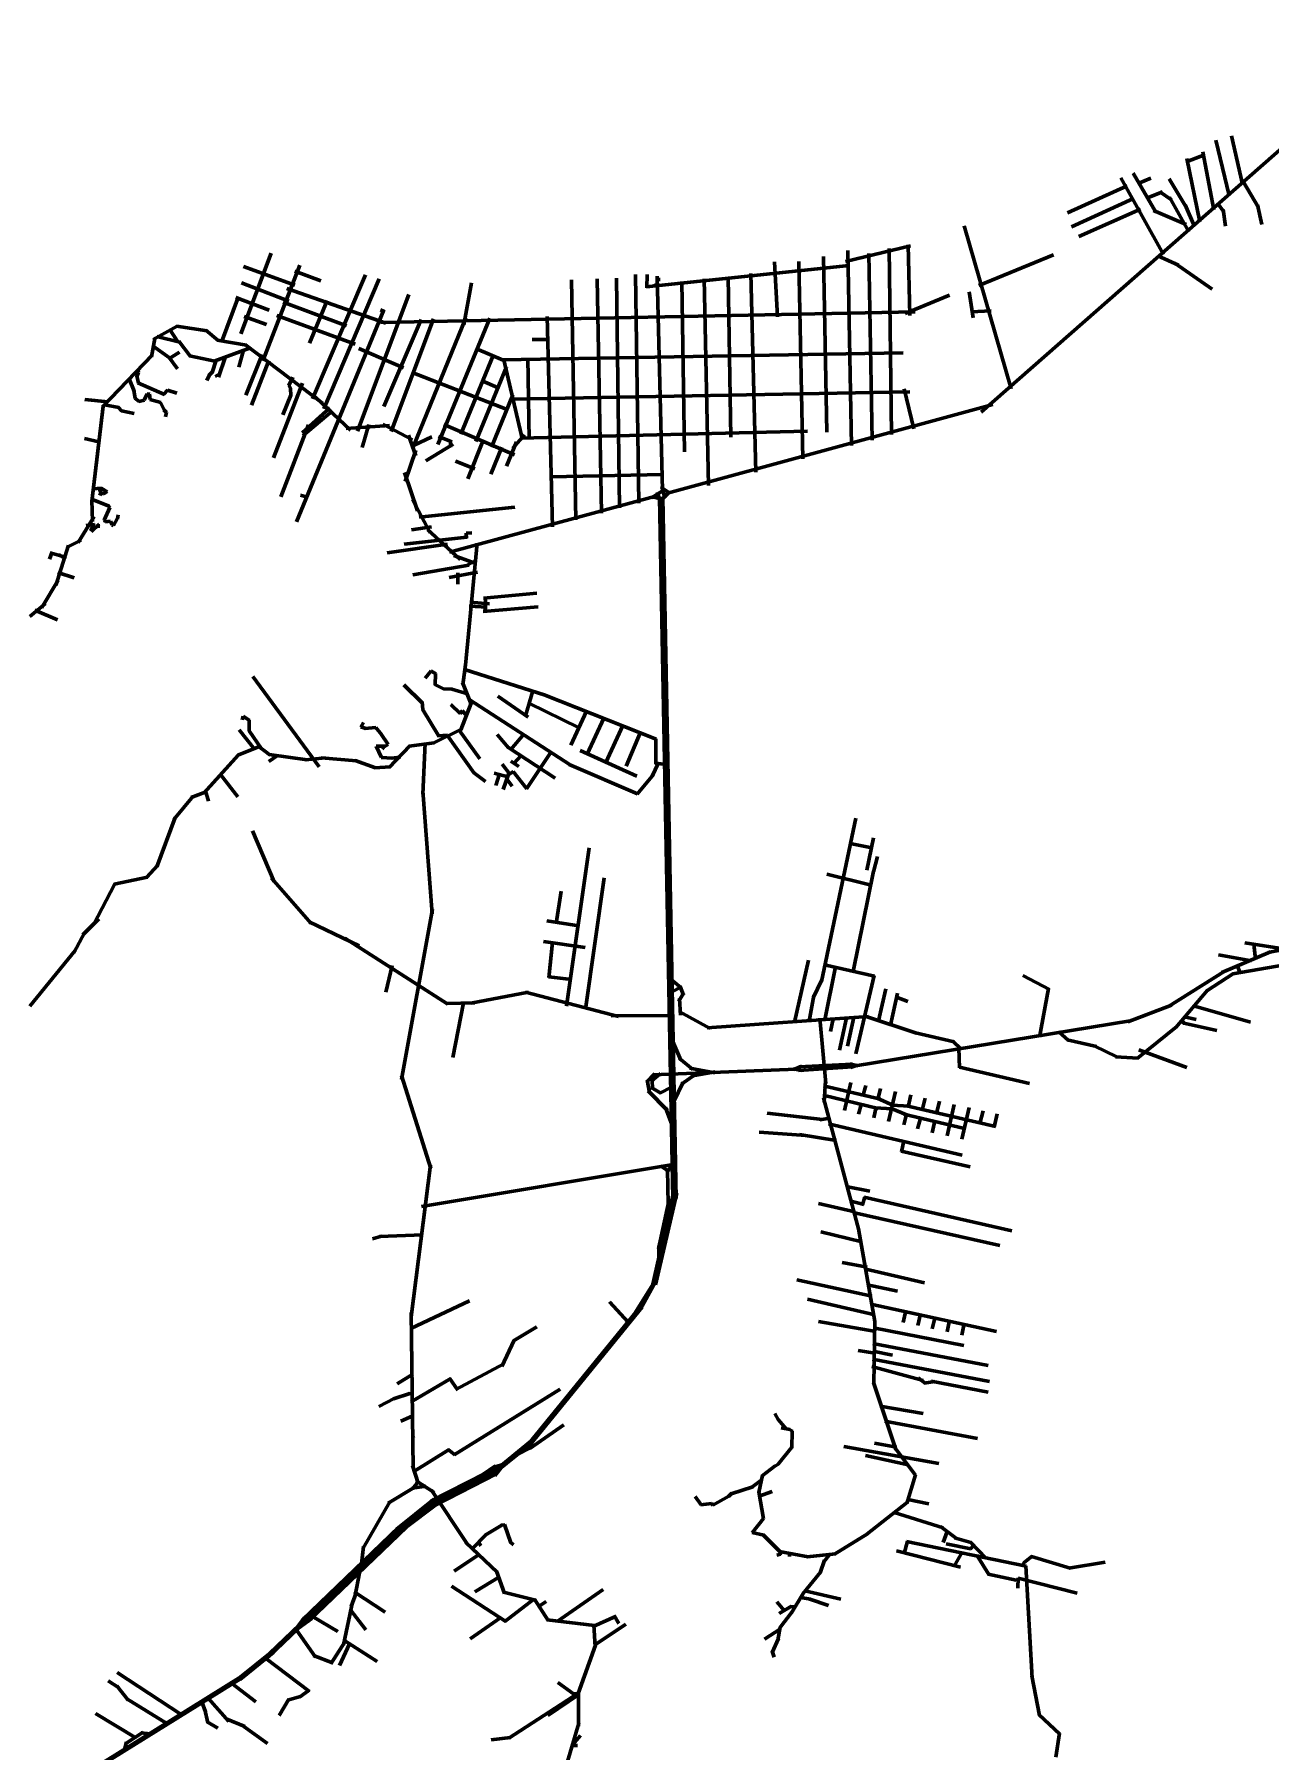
# Model space of a CAD drawing. Header units: inches. Extents: x 723419 to 759401, y 6910722 to 6968430.
# Drawn here: x 749036 to 753437, y 6958403 to 6964518 of the extents above; entities that cross this region are included whole.
import ezdxf

# ---------------------------------------------------------------- set-up
doc = ezdxf.new("R2010")
doc.units = ezdxf.units.IN
doc.header["$MEASUREMENT"] = 0
doc.layers.add('Linhas Axiais - Florianopolis', color=6, linetype='Continuous', lineweight=60)

msp = doc.modelspace()

# ---------------------------------------------------------------- linework, layer by layer
at = {"layer": 'Linhas Axiais - Florianopolis', "linetype": 'Continuous', "lineweight": 60}
for p, q in [((752406.4, 6963172.2), (753938.1, 6964517.7)), ((753298, 6964155.9), (753337.3, 6963983.7)), ((753196.2, 6964099.7), (753235.3, 6963892.9)), ((753242, 6964141.2), (753290.1, 6963943.4)), ((753139.6, 6964075.6), (753184.9, 6963850.1)), ((753139.9, 6964064.4), (753201.4, 6964088.7)), ((752714, 6963882.2), (752926.4, 6963978.1)), ((752903.7, 6964006.6), (753055.5, 6963733.4)), ((752947.9, 6964023.1), (753028.1, 6963884.7)), ((753011, 6964005.2), (752965.2, 6963986.2)), ((753076.4, 6964003.5), (753140.1, 6963896.6)), ((753339.5, 6963994.3), (753394.4, 6963901.7)), ((752728, 6963832.8), (752949.6, 6963933.4)), ((752997, 6963934.1), (753052.7, 6963957.1)), ((753043.4, 6963957.4), (753084.5, 6963929)), ((753145.6, 6963814.6), (753076.8, 6963937.6)), ((753133, 6963911.2), (753166, 6963833.9)), ((753247.8, 6963916.7), (753270.6, 6963885.8)), ((753391.1, 6963910.3), (753405.8, 6963840.9)), ((752754.7, 6963797.9), (752974.6, 6963895)), ((753020.4, 6963891), (753136.2, 6963840.9)), ((753267.9, 6963894.3), (753277.1, 6963835.1)), ((752346.4, 6963835.9), (752513.1, 6963255.7)), ((749879.7, 6963739.1), (749771.3, 6963451.4)), ((751846.1, 6963726.3), (751857, 6963101.1)), ((751923.7, 6963708.7), (752155.5, 6963764.9)), ((751932, 6963748.1), (751945, 6963053.8)), ((752006.7, 6963736.8), (752018.6, 6963072.4)), ((752079.5, 6963755.6), (752087.8, 6963092.5)), ((752146.9, 6963768.2), (752152.5, 6963516.5)), ((752664.2, 6963732.9), (752398.7, 6963623.4)), ((753109.9, 6963696.3), (753035.3, 6963729.3)), ((749780.6, 6963691.2), (749963.5, 6963624.1)), ((749981.5, 6963696.1), (749849.7, 6963355.6)), ((750056.1, 6963639.7), (749963.6, 6963674.2)), ((751214.1, 6963618.3), (751937.3, 6963694.7)), ((751587, 6963665.7), (751605, 6962959.1)), ((751671.2, 6963708.2), (751681.8, 6963511.4)), ((751757.9, 6963709.1), (751772.3, 6963006.8)), ((753229.1, 6963610.2), (753096.5, 6963702.5)), ((749774, 6963633.4), (749941.7, 6963567.9)), ((749934.7, 6963612.2), (750287.9, 6963489.4)), ((750214.9, 6963661), (750026.3, 6963220.2)), ((750264, 6963647.2), (750066.7, 6963184.5)), ((750592.3, 6963633.4), (750565, 6963482.9)), ((750948.3, 6963643.7), (750964.1, 6962789.2)), ((751039.7, 6963647.7), (751055.7, 6962812.7)), ((751108.2, 6963649.6), (751119.8, 6962831.2)), ((751176.6, 6963662.7), (751188, 6962848.1)), ((751218.2, 6963663), (751216.4, 6963614.9)), ((751242.7, 6963629.4), (751247.3, 6963620.9)), ((751250.9, 6963644.6), (751264.6, 6963644.8)), ((751253.7, 6963657.2), (751272, 6962893.8)), ((751340.8, 6963637.6), (751351.3, 6963031.1)), ((751420.8, 6963647.2), (751436.7, 6962911)), ((751506, 6963654.3), (751515.1, 6963083.4)), ((749763.1, 6963584.5), (749702.9, 6963422.2)), ((749753.8, 6963580.5), (749872.3, 6963535.4)), ((749922.1, 6963563.6), (750147.7, 6963480.2)), ((750015.2, 6963417.9), (750078.3, 6963570.6)), ((750369.3, 6963591.9), (750186.8, 6963104.4)), ((752294.5, 6963588.8), (752136.4, 6963523.4)), ((752364.2, 6963600.7), (752378.3, 6963508.7)), ((749783.2, 6963513.4), (749863, 6963484.5)), ((749899.7, 6963517), (750178.7, 6963414.3)), ((750280.4, 6963537.1), (749969.6, 6962782.1)), ((750268.4, 6963537.1), (750281.4, 6963530.6)), ((752172.1, 6963529.7), (750270.1, 6963492.1)), ((750279.9, 6963192.8), (750413.6, 6963502.9)), ((750457.3, 6963504.9), (750306.2, 6963103.7)), ((750572.1, 6963507.9), (750383.5, 6963045.8)), ((750657.3, 6963506.6), (750472.3, 6963057.1)), ((750861.4, 6963512.9), (750881.3, 6962764.4)), ((752371.6, 6963529.4), (752442.3, 6963533.7)), ((749464.9, 6963435.2), (749452.8, 6963370)), ((749545, 6963479.1), (749459.3, 6963431.6)), ((749472.1, 6963441.5), (749554.7, 6963422)), ((749518.2, 6963467.1), (749546.9, 6963422.6)), ((749651.7, 6963462.2), (749542.1, 6963478.6)), ((749591.7, 6963371), (749550, 6963424.7)), ((749690.8, 6963427.4), (749646.5, 6963464)), ((749687, 6963428.6), (749791.3, 6963410.8)), ((750809, 6963431), (750864.3, 6963431.7)), ((749279.2, 6963190.9), (749455.6, 6963375.8)), ((749459.2, 6963406.9), (749517.5, 6963365.9)), ((749553.2, 6963386.5), (749514.5, 6963362.1)), ((749516.3, 6963367.2), (749545.3, 6963326.2)), ((749679.2, 6963354.3), (749588.1, 6963372.7)), ((749676.9, 6963354.4), (749805.7, 6963401.2)), ((749691.6, 6963297.1), (749717.1, 6963370.6)), ((749764.1, 6963332.3), (749780.3, 6963393.1)), ((749788, 6963412.1), (750062.4, 6963204.9)), ((749788.9, 6963232.8), (749847.4, 6963377.4)), ((750191.3, 6963398.9), (750350.4, 6963330.6)), ((750670.1, 6963373.7), (750554.3, 6963094.5)), ((750610.2, 6963398), (750704.7, 6963357.8)), ((750702, 6963358.3), (752129.7, 6963383.7)), ((750706.4, 6963362.9), (750774, 6963073.3)), ((750798.3, 6963075.5), (750792.6, 6963366)), ((749400.7, 6963298.8), (749406.9, 6963315.4)), ((749406.6, 6963275.2), (749400.7, 6963301.4)), ((749402.9, 6963321.6), (749407.3, 6963313.4)), ((749650.7, 6963285.6), (749659.7, 6963305.4)), ((749657.6, 6963302.7), (749670.6, 6963315.7)), ((749669.3, 6963314.1), (749683.5, 6963357.6)), ((749679.6, 6963299.9), (749696.7, 6963309.3)), ((749809.3, 6963197.1), (749871.5, 6963356.6)), ((750381.5, 6963313.6), (750719.8, 6963182.4)), ((750716.7, 6963334.1), (750608.1, 6963067.8)), ((749373.9, 6963291.4), (749391.2, 6963246.9)), ((749390.2, 6963250.7), (749394.9, 6963220.8)), ((749404.9, 6963276.9), (749499.6, 6963235.8)), ((749427, 6963214.6), (749437.5, 6963237.9)), ((749437.2, 6963237.8), (749447, 6963236.1)), ((749446.1, 6963236.6), (749448.1, 6963217.3)), ((749511.7, 6963251.4), (749496, 6963235.7)), ((749509.7, 6963251.3), (749543.6, 6963239.8)), ((749887.4, 6963009.6), (749990.9, 6963275.8)), ((749948.7, 6963254.9), (749942.1, 6963268.4)), ((749942.2, 6963267.4), (749956, 6963296.8)), ((749949.3, 6963231.5), (749948.3, 6963256.4)), ((750630.9, 6963284.2), (750687.4, 6963259)), ((750732, 6963218.1), (752152.8, 6963244.9)), ((752132.7, 6963255.5), (752166.6, 6963112.8)), ((749215.9, 6963217.7), (749298.3, 6963209.2)), ((749280.6, 6963193.4), (749240.7, 6962854.3)), ((749286.1, 6963198.9), (749336.7, 6963189.6)), ((749334.9, 6963190.5), (749347.1, 6963175.9)), ((749345.9, 6963176.9), (749391.9, 6963168)), ((749394.1, 6963222.1), (749409.1, 6963210.2)), ((749407.8, 6963210.6), (749427.8, 6963215.2)), ((749447.5, 6963217.9), (749486.3, 6963206.8)), ((749485.6, 6963207.3), (749498.4, 6963180.2)), ((749497.5, 6963181.2), (749506.5, 6963171.5)), ((749921.2, 6963162.7), (749949.7, 6963233.4)), ((750088.6, 6963187.7), (749989.7, 6963098.8)), ((750098.1, 6963177), (749992.1, 6963087.7)), ((750037.3, 6963226.1), (750162, 6963108)), ((750739.7, 6963234.3), (750663.7, 6963047.4)), ((751290.1, 6962884.3), (752448.7, 6963199.6)), ((749506.3, 6963172), (749502.9, 6963155.5)), ((749913.7, 6962870.5), (750011.6, 6963126.9)), ((750146.8, 6963113.7), (750300.9, 6963124.6)), ((750203.1, 6963046), (750226.5, 6963127.9)), ((750276.8, 6963130.2), (750382.9, 6963073.6)), ((750493.6, 6963128.1), (750745.7, 6963020.9)), ((749214.2, 6963078.3), (749266.3, 6963066.4)), ((750367.7, 6963090.8), (750394.8, 6963016.4)), ((750451.5, 6963084.6), (750385.9, 6963054.3)), ((750429.5, 6962998.6), (750527.2, 6963058.5)), ((750475.3, 6963085.2), (750521.9, 6963066.7)), ((750517.9, 6963047.9), (750517.6, 6963072.8)), ((750635.7, 6963074.9), (750579.5, 6962935.3)), ((750717.4, 6962980.6), (750752.3, 6963066.2)), ((750739.1, 6963043.7), (750781.4, 6963091.1)), ((751788.9, 6963104.6), (750766, 6963080.3)), ((750394.5, 6963036.6), (750356.4, 6962925.4)), ((750535.8, 6962998.1), (750603.9, 6962970.7)), ((750701, 6963047.4), (750660.9, 6962951.6)), ((750354.1, 6962957.9), (750400.4, 6962821.3)), ((750873.4, 6962942.6), (751275.3, 6962951)), ((749244.1, 6962899.9), (749275.4, 6962901.9)), ((749266.4, 6962902.1), (749273.9, 6962883.1)), ((749274, 6962886.2), (749269.7, 6962875.5)), ((749272.2, 6962885.6), (749284, 6962881.5)), ((749273.9, 6962902), (749295.7, 6962888.8)), ((749295.3, 6962890), (749282.5, 6962881.3)), ((749984.1, 6962877.3), (750007.8, 6962869.7)), ((750513.6, 6962673.4), (751244.2, 6962871.9)), ((751233.6, 6962867.6), (751277.9, 6962895.7)), ((751235.3, 6962871.5), (751266.2, 6962863.4)), ((751262.6, 6962858.7), (751254.7, 6962887.7)), ((751267.9, 6962904.7), (751298.8, 6962883.7)), ((751270.4, 6962907.3), (751280.9, 6962866.7)), ((751271.4, 6962862.7), (751297.9, 6962888.3)), ((749239.8, 6962862.9), (749302, 6962837.1)), ((749240.9, 6962858.7), (749243.7, 6962783.6)), ((749284.9, 6962788.2), (749304.6, 6962832.9)), ((749304.5, 6962832.3), (749300.6, 6962838)), ((750382.6, 6962861), (750445.6, 6962743.1)), ((750746.6, 6962834.6), (750405.7, 6962799.1)), ((751256.4, 6962864.9), (751277.2, 6962865.5)), ((751261.4, 6962868.7), (751309, 6960372.7)), ((751273.5, 6962868.5), (751321.1, 6960372.7)), ((749249.6, 6962800.8), (749192.7, 6962708.3)), ((749220.7, 6962769), (749251.4, 6962772.7)), ((749246.7, 6962747.9), (749235.8, 6962757.4)), ((749236.9, 6962749.5), (749248.5, 6962777.3)), ((749266.5, 6962774.1), (749241.4, 6962748.1)), ((749263.2, 6962774), (749263.2, 6962760.2)), ((749289.3, 6962781.8), (749284.8, 6962788.8)), ((749307.4, 6962784.6), (749288.8, 6962781.9)), ((749313.1, 6962770.7), (749307.1, 6962784.8)), ((749318.5, 6962768.8), (749312.2, 6962771.5)), ((749332.7, 6962794.6), (749318, 6962768.7)), ((749335.1, 6962806.3), (749331.7, 6962792.1)), ((750378.4, 6962753.3), (750450.4, 6962764.4)), ((750435.5, 6962755.1), (750551.6, 6962648.3)), ((749158.1, 6962699.2), (749112.1, 6962555)), ((749153.5, 6962692), (749203.3, 6962717.2)), ((750292.7, 6962671.2), (750507.3, 6962702.9)), ((750575.8, 6962726.9), (750353.1, 6962702.8)), ((750612.5, 6962706.1), (750570.8, 6962271.1)), ((750572.9, 6962741.3), (750593.6, 6962743.3)), ((750573.7, 6962741.9), (750575, 6962724.3)), ((749090.3, 6962648.8), (749099.3, 6962674.8)), ((749092.1, 6962671.1), (749138.4, 6962658.2)), ((749122.8, 6962665.3), (749148.5, 6962649.4)), ((750383.3, 6962593.1), (750583.2, 6962627.8)), ((750529.4, 6962661.5), (750608.4, 6962633.6)), ((750569.4, 6962623.6), (750602, 6962641.2)), ((749120.5, 6962574.6), (749063, 6962476.8)), ((749177.8, 6962582), (749120.2, 6962601.6)), ((750512.6, 6962583.9), (750613.6, 6962602.9)), ((750543.7, 6962560.3), (750544.3, 6962600.3)), ((750635.7, 6962510.2), (750825.2, 6962527.7)), ((750644, 6962516.1), (750639.4, 6962458.9)), ((749075.5, 6962491), (749019.9, 6962445.2)), ((749118.3, 6962432.4), (749038.2, 6962467.4)), ((750584.5, 6962481.4), (750648, 6962478.1)), ((750586.1, 6962495.6), (750656.6, 6962490)), ((750633.4, 6962463.2), (750829.9, 6962478.8)), ((750570.9, 6962272.4), (750561.5, 6962201.1)), ((749813.8, 6962231), (750049.7, 6961909)), ((750418.2, 6962135.8), (750351, 6962201.9)), ((750427.2, 6962225.3), (750448.8, 6962250.9)), ((750447.5, 6962251), (750465.1, 6962240.6)), ((750462.1, 6962202.2), (750495.7, 6962186.6)), ((750464.6, 6962242), (750462.6, 6962200.8)), ((750561, 6962210.2), (750591.6, 6962133)), ((750854.3, 6962164.5), (750567.3, 6962256.4)), ((750419.1, 6962113.4), (750416.8, 6962141.3)), ((750492.4, 6962187.4), (750524.9, 6962185.6)), ((750522, 6962186.1), (750578.6, 6962169.4)), ((750591.5, 6962136.1), (750554.9, 6962041)), ((750584.1, 6962149.7), (750944.1, 6961916.2)), ((750685.7, 6962161.2), (750794.2, 6962086.5)), ((750810.9, 6962179.9), (750784.2, 6962091.1)), ((750975.5, 6962048.5), (750796.4, 6962136.7)), ((750851.4, 6962165.5), (751250.2, 6962008.1)), ((749779.9, 6962089.8), (749776.3, 6962076.7)), ((749779.4, 6962089.8), (749801.6, 6962074.5)), ((749800.9, 6962036.9), (749800.9, 6962075.9)), ((750475.9, 6962019.2), (750418.5, 6962115.3)), ((750518.7, 6962131.4), (750551.6, 6962099.4)), ((750550.7, 6962099.3), (750560, 6962108.6)), ((750559, 6962108.6), (750575.4, 6962092.2)), ((750945.9, 6961986.9), (751001.8, 6962108.1)), ((751004.7, 6961954.2), (751063.7, 6962083.4)), ((749765, 6962041.5), (749819.4, 6961972.9)), ((749800.6, 6962038.1), (749845.3, 6961973.7)), ((750198.3, 6962052.2), (750216.2, 6962046.3)), ((750208.4, 6962067), (750198.6, 6962050.9)), ((750213.1, 6962046.5), (750251.7, 6962049.4)), ((750251.3, 6962049.5), (750271.6, 6962024.7)), ((750271, 6962025.6), (750295.5, 6961988.6)), ((750556.6, 6962043.4), (750456.1, 6961994)), ((750506.6, 6962022.1), (750472.5, 6962019.9)), ((750601.6, 6961887), (750506, 6962022.3)), ((750622.5, 6961937.7), (750548.6, 6962040)), ((750684.2, 6962024.4), (750724.4, 6961977)), ((750778.4, 6962025.3), (750732, 6961970.8)), ((751070.2, 6961924.5), (751131.1, 6962056.4)), ((751143.1, 6961912.3), (751193.8, 6962032.6)), ((749763.4, 6961952.3), (749639.6, 6961815.9)), ((749837.2, 6961981.4), (749760.5, 6961950.8)), ((749875.4, 6961951.6), (749835.7, 6961981.5)), ((750007.8, 6961933.9), (749871.8, 6961953.5)), ((750252.6, 6961983.6), (750271.6, 6961942.4)), ((750286.5, 6961983.5), (750252.6, 6961983.5)), ((750271.7, 6961983.7), (750282.3, 6961973.2)), ((750295.5, 6961989.5), (750284.6, 6961982.8)), ((750372.4, 6961984.1), (750298.9, 6961906.9)), ((750370.1, 6961983.3), (750459.9, 6961995.1)), ((750419, 6961812.4), (750427.8, 6961994.1)), ((750889.8, 6961868.8), (750721.8, 6961979.3)), ((750787.8, 6961831.7), (750875.6, 6961962.6)), ((751180.6, 6961876.8), (750978.8, 6961967.2)), ((751248.8, 6962009.6), (751248.8, 6961919.5)), ((749871.3, 6961928.2), (749901.7, 6961949.6)), ((750072.8, 6961941.3), (750001.7, 6961934.2)), ((750182.8, 6961931.4), (750056.7, 6961941.2)), ((750250.7, 6961905.9), (750177.9, 6961932.6)), ((750303.4, 6961909.5), (750247.9, 6961906.1)), ((750271.3, 6961942.6), (750310.7, 6961940.4)), ((750307.6, 6961940.3), (750338.1, 6961944.5)), ((750702.2, 6961919.5), (750729.4, 6961883.7)), ((750723.1, 6961881.5), (750742, 6961892.5)), ((750732.3, 6961929.9), (750761.1, 6961910.6)), ((750740.6, 6961892.6), (750788.9, 6961831.4)), ((750743, 6961921.4), (750769.2, 6961949.7)), ((751184, 6961813.3), (750940.4, 6961918.1)), ((751257.3, 6961921.8), (751236.1, 6961876)), ((751247.6, 6961922.2), (751295.2, 6961917)), ((749761, 6961803.2), (749698.7, 6961882.8)), ((750642, 6961857.5), (750599, 6961889.3)), ((750673, 6961887.2), (750722.2, 6961873.5)), ((750679.2, 6961843.2), (750692.2, 6961884.1)), ((750705.2, 6961829.2), (750724.7, 6961883.3)), ((750737.6, 6961840.3), (750717.7, 6961865.9)), ((751240.2, 6961881.7), (751182.4, 6961812.4)), ((749533, 6961722.1), (749601, 6961804.6)), ((749644.3, 6961819.5), (749594.6, 6961800.9)), ((749645.4, 6961824), (749656.4, 6961786.9)), ((750418.8, 6961824.2), (750453, 6961385.8)), ((749471.7, 6961553), (749537.1, 6961729.7)), ((751960.6, 6961727.1), (751837.9, 6961145.7)), ((749813, 6961681.1), (749889.9, 6961500.2)), ((752023.5, 6961657.3), (752000, 6961541.6)), ((751011, 6961621), (750931, 6961056.8)), ((751940.2, 6961636.1), (752017.2, 6961620.7)), ((752037.8, 6961589.7), (752023.1, 6961535.8)), ((749434.9, 6961515.3), (749475.8, 6961559.9)), ((751858, 6961527.1), (752015.7, 6961488.1)), ((751951.1, 6961180.5), (752023.8, 6961538.3)), ((749323, 6961492.7), (749247.1, 6961347.3)), ((749320.9, 6961491.3), (749439.2, 6961516.7)), ((749880.5, 6961513.3), (750021.1, 6961351.8)), ((750911.1, 6961466.7), (750894.1, 6961351.3)), ((751065, 6961514.1), (750998.7, 6961046.1)), ((750453.6, 6961403), (750343.7, 6960796)), ((749208.8, 6961311.6), (749266, 6961368.8)), ((750014, 6961357.8), (750192.3, 6961272.7)), ((750860.1, 6961360.8), (750975.1, 6961343.3)), ((749176.6, 6961247.8), (749215.4, 6961320.5)), ((750141, 6961299.5), (750508.2, 6961064.8)), ((750849.3, 6961287.8), (750997.2, 6961266.8)), ((750881, 6961284.7), (750868.2, 6961158.3)), ((753345.7, 6961283.1), (753498.5, 6961258.6)), ((753428.8, 6961248.1), (753621.5, 6961285.9)), ((749020.7, 6961057), (749181.6, 6961255.5)), ((751792.7, 6961220.7), (751742.3, 6961000.7)), ((753251.9, 6961240), (753368.9, 6961219.2)), ((753263.9, 6961177), (753436.8, 6961250.6)), ((753377.1, 6961278.8), (753383.6, 6961223.8)), ((750287.3, 6961106.6), (750310.6, 6961202.5)), ((750867.5, 6961161.6), (750948.3, 6961152.2)), ((751849.1, 6961204.6), (752027.6, 6961164.6)), ((751888.4, 6961197.1), (751850.8, 6961008.1)), ((751960.6, 6960887.6), (752025.9, 6961166.2)), ((752555.3, 6961166.2), (752650.6, 6961117.1)), ((753074.3, 6961056.1), (753271.5, 6961180.8)), ((753209.7, 6961111.8), (753305.6, 6961173.5)), ((753302.3, 6961172.6), (753488.2, 6961204.6)), ((753317.4, 6961203.8), (753329.7, 6961174.4)), ((750589.7, 6961067.9), (750794.9, 6961107.5)), ((750784.6, 6961107.2), (751115.3, 6961020.2)), ((751303.4, 6961152.7), (751339.1, 6961123)), ((751340.7, 6961127.3), (751304, 6961107.6)), ((751329.3, 6961074.1), (751348.1, 6961104.8)), ((751335.7, 6961127.6), (751347, 6961096.4)), ((751839, 6961149.2), (751809.6, 6961089.6)), ((752067.4, 6961118.8), (752041.1, 6961004.7)), ((752108.9, 6961103.3), (752084.3, 6960990.1)), ((752647.1, 6961120), (752614.3, 6960947.3)), ((753100.3, 6960981.9), (753213, 6961114.6)), ((750503.3, 6961066.4), (750604.6, 6961069.4)), ((750526.2, 6960875), (750563.4, 6961068.7)), ((751442.4, 6960978.3), (751331.2, 6961038.4)), ((751332.8, 6961084.4), (751336.7, 6961025.1)), ((751811.5, 6961095), (751794.4, 6961004)), ((752105.2, 6961089), (752146.3, 6961074.3)), ((753084.6, 6961061.2), (752929, 6961001.8)), ((753365.8, 6961000.4), (753162.8, 6961058)), ((751090, 6961023.1), (751300.2, 6961023.8)), ((751431.6, 6960979.6), (752004.6, 6961020.5)), ((751832.9, 6961014.4), (751853.4, 6960782.1)), ((751870.4, 6960967), (751880.4, 6961012.6)), ((751902.6, 6960900.8), (751927.4, 6961016)), ((751931.5, 6960914.7), (751953.9, 6961018.2)), ((752937.7, 6961004.7), (751959.1, 6960845.2)), ((751997.9, 6961020.5), (752176.8, 6960961.4)), ((752962.4, 6960870.5), (753104, 6960985.2)), ((753120.3, 6961006.5), (753130.6, 6960996.2)), ((753246.1, 6960970.6), (753128.4, 6960997.2)), ((753172.3, 6961009.9), (753131.3, 6961019.9)), ((751309, 6960931.9), (751337.7, 6960864.5)), ((752173.5, 6960962.3), (752311.1, 6960930.9)), ((752306.5, 6960933), (752336.2, 6960904.4)), ((752683.9, 6960965.7), (752718, 6960934.5)), ((752817.3, 6960913.5), (752713.3, 6960937.1)), ((752889.6, 6960876.5), (752809.5, 6960916.6)), ((751380.5, 6960832.1), (751332, 6960871.8)), ((751941, 6960851.9), (751966.4, 6960844.6)), ((752327.6, 6960907.7), (752330.2, 6960838.1)), ((752966, 6960871.8), (752885.1, 6960877.3)), ((753139.4, 6960838.5), (752968, 6960901.6)), ((750343.4, 6960810), (750447.9, 6960478.8)), ((751245.7, 6960817.1), (751216.3, 6960788.3)), ((751217.6, 6960794.4), (751225.9, 6960750)), ((751265.8, 6960817.9), (751234.4, 6960791.3)), ((751235.8, 6960795.9), (751236.3, 6960760.6)), ((751238.1, 6960813.4), (751749, 6960833.3)), ((751339.7, 6960780), (751389, 6960813.9)), ((751370, 6960836.8), (751459.1, 6960820.2)), ((751460, 6960823.5), (751373.8, 6960808.4)), ((751737, 6960833.9), (751767.8, 6960827.9)), ((751738.9, 6960831.9), (751768.6, 6960843.4)), ((751757.6, 6960841.8), (751948.2, 6960850.6)), ((751757.8, 6960828), (751948.7, 6960840.8)), ((751853, 6960793.1), (751848.3, 6960715)), ((751941.9, 6960839.4), (751966.7, 6960847.1)), ((752329.6, 6960839.6), (752578.7, 6960781.8)), ((751221.4, 6960756.1), (751290.1, 6960686)), ((751234.7, 6960766.2), (751266.8, 6960747.3)), ((751262.6, 6960747.4), (751304.4, 6960768.5)), ((751346.2, 6960786.6), (751311.5, 6960715.3)), ((751844.6, 6960741), (752040.7, 6960693.5)), ((751845.2, 6960773.8), (752048, 6960725.7)), ((751846.1, 6960730.5), (751971.1, 6960260.2)), ((751943.4, 6960785.6), (751920.5, 6960686.4)), ((751996.1, 6960775.1), (751985.5, 6960736.3)), ((752037, 6960729.3), (752094.7, 6960703.5)), ((752039.5, 6960725.1), (752048, 6960763.8)), ((752101.9, 6960753.7), (752077.4, 6960647.2)), ((752156.6, 6960741.8), (752147.2, 6960698)), ((752207.4, 6960729.8), (752196.6, 6960687.2)), ((751283.6, 6960697.1), (751306.2, 6960636.5)), ((751644.7, 6960676.6), (751842.1, 6960653.4)), ((751980.4, 6960710.3), (751970.1, 6960672.8)), ((752024.3, 6960659.9), (752033.6, 6960699.1)), ((752028.9, 6960695.3), (752091.8, 6960691.7)), ((752083.9, 6960693.6), (752144.2, 6960669.4)), ((752087.8, 6960705), (752151.7, 6960700.8)), ((752140.5, 6960673.2), (752131.6, 6960634.3)), ((752132, 6960673.2), (752347.9, 6960621.9)), ((752140.7, 6960702.5), (752457.9, 6960628.3)), ((752258.2, 6960718.8), (752248, 6960674.7)), ((752311.1, 6960707.7), (752286.1, 6960596)), ((752364.4, 6960696.1), (752337.5, 6960584.3)), ((752413.9, 6960684.9), (752402.7, 6960639.4)), ((752464.1, 6960674.5), (752453.5, 6960626.7)), ((751616.5, 6960608.4), (751782.6, 6960597.1)), ((751868.3, 6960658.9), (751832.8, 6960653.1)), ((752339.2, 6960527), (751863.5, 6960638.9)), ((752192.3, 6960662.2), (752179.8, 6960620.3)), ((752242.5, 6960648.9), (752232.1, 6960606.6)), ((751759.7, 6960600.3), (751890.2, 6960579.5)), ((752131.7, 6960577.3), (752123.6, 6960538.4)), ((750446.2, 6960491.8), (750377.4, 6959951.1)), ((751309.8, 6960493.3), (750414.5, 6960344.5)), ((751265.8, 6960488.4), (751295.8, 6960468.1)), ((751307.7, 6960497.5), (751287.8, 6960464.3)), ((752367.7, 6960484.8), (752122.1, 6960540.7)), ((751289.9, 6960475.9), (751293.1, 6960351.9)), ((751235.2, 6960057.1), (751310.5, 6960388.4)), ((751247.5, 6960064.8), (751322.9, 6960391.2)), ((751294.6, 6960363.1), (751258.2, 6960192.8)), ((752010.8, 6960398.3), (751926.2, 6960415.8)), ((751939.3, 6960364), (751989.2, 6960351.7)), ((751993.1, 6960378.7), (751984.3, 6960350)), ((752515.8, 6960257.6), (751990.4, 6960377.6)), ((751827.9, 6960354.1), (751956.7, 6960325.2)), ((752473, 6960205.2), (751950.6, 6960322.2)), ((750264.5, 6960237), (750418.9, 6960243.4)), ((751835.8, 6960253.8), (751982.2, 6960218.3)), ((751970.1, 6960265), (752028.5, 6959934.6)), ((750240.5, 6960228.8), (750272.5, 6960238.3)), ((751259.2, 6960203.7), (751259.5, 6960156)), ((751912.5, 6960144.1), (752000.8, 6960128)), ((752205.4, 6960072.6), (751992.1, 6960122.4)), ((751240.7, 6960069.5), (751167, 6959952.7)), ((751254.5, 6960087.9), (751194.1, 6959977)), ((751750.3, 6960083.2), (752017.5, 6960024.7)), ((752109.2, 6960042.1), (752002.8, 6960064.8)), ((750585.6, 6960007.9), (750376.5, 6959909.1)), ((751149.8, 6959932.5), (751084, 6960004.5)), ((751788.2, 6960013.5), (752027.8, 6959958.1)), ((752461.2, 6959899.1), (752013.6, 6959996.4)), ((750378, 6959966.1), (750384.5, 6959412.2)), ((751177.5, 6959967.7), (750796, 6959500)), ((751199.8, 6959985.6), (750800.3, 6959494.2)), ((751828.1, 6959934.7), (752031.4, 6959899.3)), ((752028.2, 6959937.5), (752024.6, 6959710.2)), ((752129.5, 6959930.6), (752139.1, 6959974)), ((752181.6, 6959920), (752191.3, 6959961.9)), ((752232.7, 6959908.3), (752242.6, 6959951.5)), ((752285.4, 6959898), (752293.7, 6959938.7)), ((750825, 6959916), (750742.3, 6959865.8)), ((752345.7, 6959848.6), (752023.7, 6959912)), ((752337.5, 6959886), (752346.1, 6959927)), ((750744.8, 6959868.6), (750700.4, 6959774.2)), ((751969.5, 6959831.5), (752028.4, 6959821.4)), ((752091.5, 6959814.6), (752020.8, 6959828.4)), ((752432.1, 6959777.3), (752021.4, 6959856.4)), ((750707.1, 6959783.3), (750536.9, 6959692.2)), ((752017.4, 6959774), (752200.9, 6959724.5)), ((752436, 6959720.7), (752020.4, 6959800)), ((750327.8, 6959712.5), (750383.7, 6959747.2)), ((750518.8, 6959731.8), (750377.5, 6959648.1)), ((750514.5, 6959733.2), (750544, 6959690.6)), ((750530.2, 6959460), (750907.6, 6959694)), ((752023.8, 6959717.7), (752102.5, 6959479.3)), ((752182.7, 6959733.9), (752208.7, 6959713.5)), ((752203.5, 6959715.3), (752242.3, 6959721.1)), ((752432.1, 6959683.3), (752228.8, 6959721.7)), ((750262.5, 6959632.1), (750317.1, 6959660.4)), ((750314.7, 6959659.4), (750372.7, 6959678.3)), ((750368.1, 6959677.6), (750383.2, 6959676.9)), ((752200.2, 6959606.5), (752046.9, 6959633.5)), ((750340.6, 6959579.1), (750384.1, 6959598.1)), ((751672.4, 6959607.2), (751685.8, 6959583.5)), ((751712.7, 6959552), (751684.6, 6959585.2)), ((752393.7, 6959517.5), (752063.8, 6959579.8)), ((750390.1, 6959527.2), (750381.6, 6959522.9)), ((750805.1, 6959509.5), (750679.5, 6959406.3)), ((750921.2, 6959566.3), (750799.9, 6959482.5)), ((751694.4, 6959555.5), (751725.5, 6959550.2)), ((751722.1, 6959551.3), (751735.5, 6959543.6)), ((751732.3, 6959484), (751734.5, 6959545.5)), ((750513.3, 6959479), (750387, 6959400.3)), ((750509.2, 6959478.5), (750533.1, 6959459.8)), ((750809.8, 6959503.5), (750675.6, 6959395.6)), ((750747.8, 6959455.8), (750810.8, 6959489.1)), ((751684, 6959426), (751733.2, 6959486.5)), ((751917.4, 6959489), (752256.1, 6959428.3)), ((751995.2, 6959457.2), (752147.5, 6959424.5)), ((752027, 6959501.5), (752105, 6959486.6)), ((752100.7, 6959482.9), (752173.1, 6959387.2)), ((750383, 6959421.9), (750402.7, 6959359.1)), ((750686.5, 6959410.8), (750440.4, 6959282.2)), ((750640.6, 6959393.9), (750447.7, 6959295.8)), ((750684.9, 6959401.6), (750455.1, 6959284.9)), ((750680.4, 6959391.4), (750465.5, 6959281.1)), ((750677.9, 6959420.4), (750629.2, 6959387.3)), ((750708.5, 6959426.9), (750670.3, 6959416.3)), ((750702.4, 6959419.4), (750675.1, 6959385.3)), ((751615.3, 6959325.8), (751628.8, 6959387.7)), ((751627.7, 6959385.3), (751673.7, 6959420.4)), ((751672.7, 6959419.7), (751685.3, 6959427)), ((752172.8, 6959388.9), (752142.7, 6959286.7)), ((750388.3, 6959343.9), (750295.7, 6959287.3)), ((750380.9, 6959341.1), (750431.1, 6959348.3)), ((750403.1, 6959364.1), (750382, 6959338.3)), ((750395.7, 6959367.1), (750459.4, 6959325.8)), ((750450.2, 6959334), (750576.6, 6959142.5)), ((751519.8, 6959323.6), (751506.8, 6959311.2)), ((751516.4, 6959321.4), (751593.6, 6959346.2)), ((751627, 6959372.1), (751589, 6959343.6)), ((751632, 6959231.8), (751615.1, 6959327.7)), ((751663.1, 6959329.5), (751616.8, 6959312.6)), ((750301.3, 6959292), (750207.1, 6959127.6)), ((750458.1, 6959302), (750324.9, 6959195)), ((750341.5, 6959202), (750449.1, 6959288.1)), ((750354.4, 6959204.8), (750466.8, 6959292)), ((750474, 6959287.1), (750354.5, 6959197.1)), ((751388.9, 6959311.7), (751410.5, 6959281.2)), ((751408.2, 6959282), (751448.5, 6959286.2)), ((751447.1, 6959286.8), (751453.1, 6959280.8)), ((751451.6, 6959281), (751508.4, 6959312.4)), ((752145.1, 6959290.9), (751999.3, 6959176.8)), ((752220.7, 6959285.4), (752145.3, 6959300.9)), ((749870.8, 6958741.7), (750369.4, 6959217.7)), ((749873.8, 6958752.7), (750354.6, 6959213.4)), ((750333.7, 6959202.7), (749989.2, 6958871)), ((750361.7, 6959203.3), (750013.9, 6958868.2)), ((750699.9, 6959209.9), (750641, 6959173.4)), ((750711, 6959210.4), (750696.8, 6959209.1)), ((750710, 6959211.2), (750732.7, 6959146.2)), ((751591.1, 6959182.5), (751632.3, 6959232.9)), ((752096.7, 6959254.8), (752271.8, 6959200)), ((752262.3, 6959204.9), (752318.8, 6959161.3)), ((750571.4, 6959148.6), (750685.2, 6959041)), ((750643.1, 6959175), (750594.4, 6959124.7)), ((750617.5, 6959149.7), (750625.4, 6959135.9)), ((750742.1, 6959138.9), (750730.7, 6959149)), ((751591.3, 6959183.7), (751633.4, 6959173.7)), ((751691, 6959114.4), (751630.5, 6959174.9)), ((752002.2, 6959178.8), (751884.5, 6959106.1)), ((752144.4, 6959152.3), (752132.9, 6959108.4)), ((752141.3, 6959151), (752567.4, 6959063.9)), ((752272, 6959147), (752286.2, 6959187.1)), ((752282.2, 6959143.4), (752370.1, 6959124.6)), ((752312, 6959164), (752370.2, 6959147.7)), ((752367.4, 6959149.9), (752423.7, 6959091.9)), ((750208.5, 6959133.3), (750201.2, 6959071.7)), ((750530.8, 6959046.1), (750620.9, 6959106.3)), ((751679.1, 6959102.9), (751692.4, 6959106)), ((751791.5, 6959096.9), (751688.7, 6959115.4)), ((751690.8, 6959104.9), (751696.7, 6959115.1)), ((751725, 6959110.1), (751724.1, 6959098.2)), ((751888.1, 6959107.6), (751787.2, 6959097.1)), ((751833.8, 6959039.8), (751849.3, 6959085.2)), ((751846.4, 6959079.1), (751868.9, 6959107.6)), ((752105.2, 6959117.9), (752333.1, 6959060.1)), ((752311, 6959063.8), (752339.4, 6959112.9)), ((752367.2, 6959124.3), (752380.7, 6959137.8)), ((752392, 6959102), (752434.3, 6959033.4)), ((752561.4, 6959078.5), (752553.9, 6959065.5)), ((752588.6, 6959098.4), (752559.4, 6959076.1)), ((752586.2, 6959097.9), (752723.6, 6959056)), ((752848, 6959078.1), (752718.6, 6959056.3)), ((750176.7, 6958952.9), (750194.5, 6959045.1)), ((750604.6, 6958971.9), (750691.9, 6959024.9)), ((750681.6, 6959045.8), (750710.4, 6958965.8)), ((751772.3, 6958965.2), (751835.3, 6959042.2)), ((752431.4, 6959035.4), (752531, 6959013.2)), ((752537.8, 6958985.5), (752539.1, 6959021.9)), ((752538.4, 6959020.3), (752748.7, 6958966.8)), ((752565.9, 6959065), (752587.9, 6958664)), ((750164, 6958920.1), (750181.5, 6958968.6)), ((750284.6, 6958899.8), (750175.3, 6958971.5)), ((750521.4, 6958992.4), (750714.7, 6958866.3)), ((750705.8, 6958970.9), (750820.7, 6958942.4)), ((751060.7, 6958980.2), (750897.2, 6958866.4)), ((751731.1, 6958897.5), (751773, 6958966.2)), ((751907.3, 6958945.6), (751779.2, 6958975.1)), ((750168.4, 6958934.8), (750136.8, 6958782.8)), ((750160.4, 6958909.5), (750216.6, 6958837.2)), ((750711, 6958866.6), (750814.9, 6958945.9)), ((750816.4, 6958945.4), (750865.6, 6958870)), ((750858, 6958937.4), (750829.3, 6958918.6)), ((751678.9, 6958936.7), (751707.2, 6958904.8)), ((751687.2, 6958895.1), (751731.8, 6958920.8)), ((751690.2, 6958843.8), (751732.8, 6958899.9)), ((751728.8, 6958920.2), (751745.9, 6958918.6)), ((751763.5, 6958951.6), (751799.4, 6958945.7)), ((751862.8, 6958923.7), (751797.2, 6958946.2)), ((749965.5, 6958838), (749996.7, 6958879.6)), ((749968.8, 6958837.9), (750037.1, 6958739.4)), ((749971.3, 6958839.2), (750024, 6958876.7)), ((750027, 6958884), (750116.3, 6958831.2)), ((750587.3, 6958805), (750697.3, 6958880)), ((750861.8, 6958872.6), (751030.4, 6958852.6)), ((751107.9, 6958885.3), (751026, 6958848.3)), ((751028.4, 6958854.5), (751033, 6958776.1)), ((751141.5, 6958856.7), (751030.5, 6958782.6)), ((751101.4, 6958885.2), (751116.4, 6958859.2)), ((751635.9, 6958802.9), (751691.9, 6958840.2)), ((751683.2, 6958799.7), (751691.2, 6958846.3)), ((750142.3, 6958794.6), (750091.9, 6958715.2)), ((750123.1, 6958709.8), (750158.7, 6958786.5)), ((750138.2, 6958799.6), (750256.6, 6958723.3)), ((751033.6, 6958782.2), (750972.5, 6958609.8)), ((751662.6, 6958756.4), (751685.1, 6958805.2)), ((749883.5, 6958760.9), (749762.8, 6958663.6)), ((749887.1, 6958755.9), (749769.1, 6958659.9)), ((749858.7, 6958736), (750015.2, 6958616.9)), ((750098.2, 6958718.8), (750029.6, 6958745.4)), ((751670, 6958739.8), (751662.4, 6958760.9)), ((749118.2, 6958257.8), (749779.7, 6958667.7)), ((749155, 6958286.1), (749775.2, 6958672.2)), ((749298.4, 6958655), (749336.1, 6958631.6)), ((749331, 6958685), (749559.3, 6958535.5)), ((752586.7, 6958672.4), (752615.1, 6958531)), ((749330.1, 6958637), (749370.7, 6958585.8)), ((749365.2, 6958590.7), (749507.4, 6958502.6)), ((749654.7, 6958593.4), (749728.5, 6958510.5)), ((749738.4, 6958646.5), (749824.2, 6958580.3)), ((749907.6, 6958532), (749942.7, 6958589.9)), ((749937.5, 6958586.1), (749984.1, 6958599.5)), ((749980.3, 6958597.3), (750014.4, 6958622.3)), ((750725.3, 6958450.9), (750974.9, 6958612.3)), ((750864.6, 6958532), (750975.1, 6958606.3)), ((750899.8, 6958649), (750955.7, 6958608.4)), ((750953.7, 6958609.2), (750970.7, 6958608.7)), ((750973.4, 6958614.6), (750973.4, 6958493.5)), ((749254.1, 6958538.8), (749397.3, 6958451.5)), ((749632.5, 6958580.1), (749645.3, 6958544.4)), ((749643.1, 6958552.7), (749653.3, 6958505.3)), ((752612.5, 6958535.5), (752686.8, 6958465.3)), ((749423.3, 6958472), (749361.5, 6958431.3)), ((749415.7, 6958470.1), (749448.5, 6958466.3)), ((749651.1, 6958509), (749689.2, 6958487)), ((749719.5, 6958519.5), (749785.5, 6958491.9)), ((749773.4, 6958498.3), (749865.8, 6958432.4)), ((750975, 6958504.5), (750934.7, 6958367.6)), ((752685.8, 6958468.5), (752672.3, 6958383.5)), ((749364.5, 6958438), (749357.6, 6958410.2)), ((750662.2, 6958445.4), (750731.3, 6958452.8)), ((750969.9, 6958424.2), (750948.6, 6958424.9)), ((750980.6, 6958459.8), (750951.5, 6958426.9))]:
    msp.add_line(p, q, dxfattribs=at)

doc.saveas('drawing.dxf')
